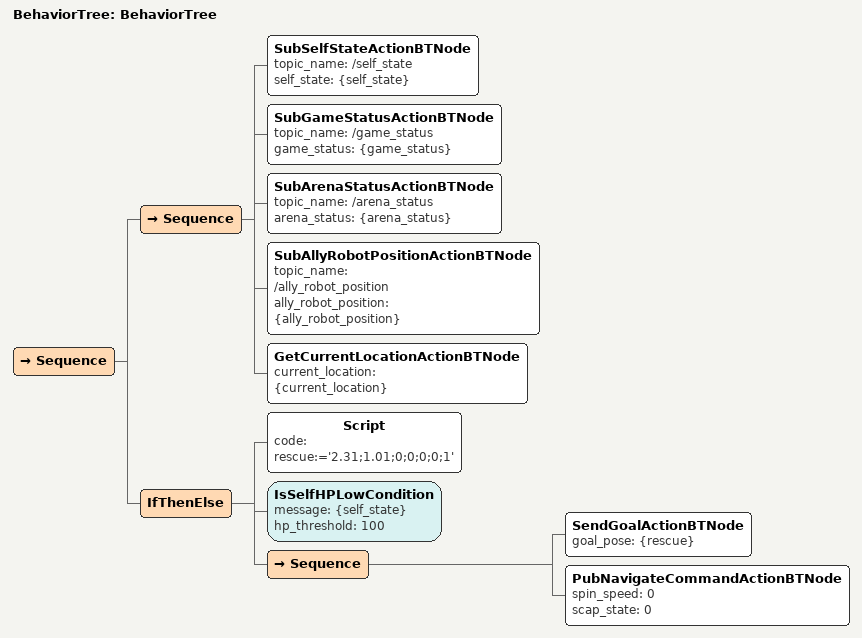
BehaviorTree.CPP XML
<?xml version="1.0" encoding="UTF-8"?>
<root BTCPP_format="4" main_tree_to_execute="BehaviorTree">
    <BehaviorTree ID="BehaviorTree">
        <Sequence>
            <Sequence>
                <SubSelfStateActionBTNode topic_name="/self_state"
                    self_state="{self_state}" />
                <SubGameStatusActionBTNode topic_name="/game_status"
                    game_status="{game_status}" />
                <SubArenaStatusActionBTNode topic_name="/arena_status"
                    arena_status="{arena_status}" />
                <!--SubAllRobotHPActionBTNode topic_name="/all_robot_hp"
                all_robot_hp="{all_robot_hp}" /-->
                <SubAllyRobotPositionActionBTNode topic_name="/ally_robot_position"
                    ally_robot_position="{ally_robot_position}" />
                <GetCurrentLocationActionBTNode current_location="{current_location}" />
                <!--SubRadarEnemyPositionActionBTNode topic_name="/radar_enemy_position"
                radar_enemy_position="{radar_enemy_position}" /-->
                <!--SubGimbalYawActionBTNode topic_name="/gimbal2_yaw"
                gimbal2_yaw="{gimbal2_yaw}" /-->
            </Sequence>
            <IfThenElse>
                <!-- TODO:write test here-->
                <Script code="rescue:='2.31;1.01;0;0;0;0;1'"/>
                <IsSelfHPLowCondition message="{self_state}"
                    hp_threshold="100" />
                <Sequence>
                    <SendGoalActionBTNode goal_pose="{rescue}" />
                    <PubNavigateCommandActionBTNode spin_speed="0"
                        scap_state="0" />
                </Sequence>
            </IfThenElse>
        </Sequence>
    </BehaviorTree>
</root>
